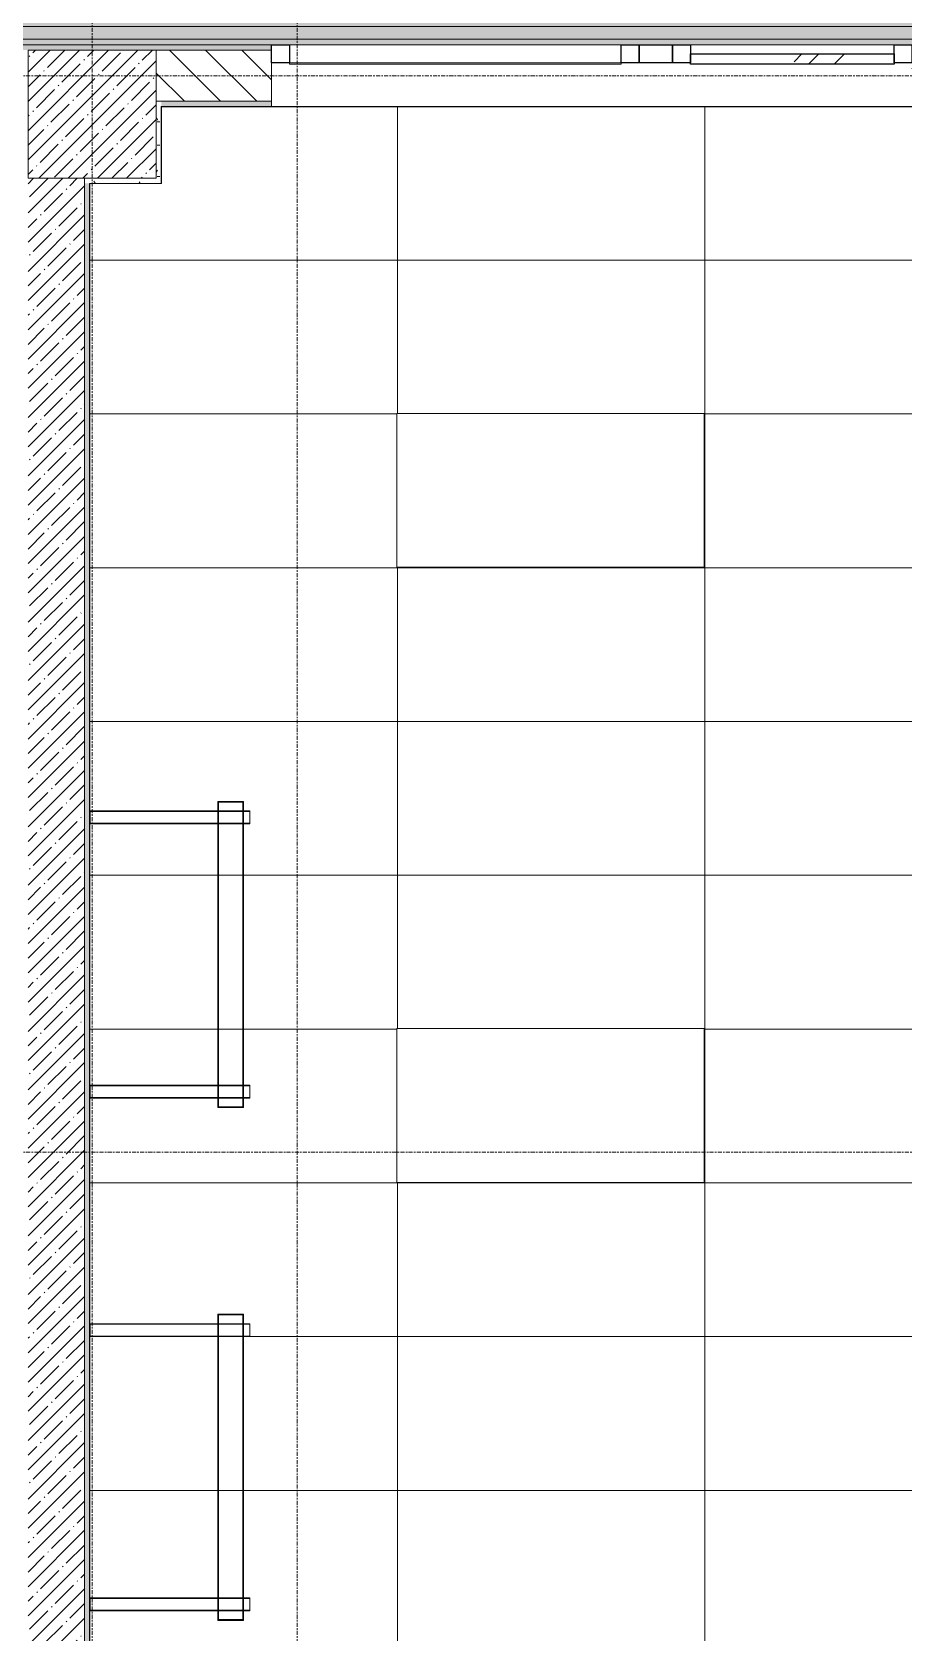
# Model space of a CAD drawing. Header units: millimetres. Extents: x 36059 to 234328, y -8553 to 29000.
# Drawn here: x 47425 to 50825, y 1728 to 7971 of the extents above; entities that cross this region are included whole.
import ezdxf

# ---------------------------------------------------------------- set-up
doc = ezdxf.new("R2010")
doc.units = ezdxf.units.MM
doc.linetypes.add('Осевая', pattern=[31.75, 6.35, -4.7625, 15.875, -4.7625])
for name, color, linetype, lineweight, true_color in [('A-ANNO-NOTE', 1, 'Continuous', 9, 0xff0000), ('A-CLNG-1', 7, 'Continuous', 9, 0xeaeaea), ('A-WALL-1', 7, 'Continuous', 9, 0x3c3c3c), ('A-WALL-FNSH-1', 7, 'Continuous', 9, 0x3c3c3c), ('E-LITE-EQPM-1', 7, 'Continuous', 9, 0xff8080), ('I-WALL-1', 7, 'Continuous', 9, 0x535353), ('S-COLS-1', 9, 'Continuous', 9, 0x808080), ('S-COLS-2', 7, 'Continuous', 9, 0x3c3c3c)]:
    doc.layers.add(name, color=color, linetype=linetype, lineweight=lineweight, true_color=true_color)
for name, color, linetype, lineweight in [('A-CLNG-PATT', 7, 'Continuous', 9), ('A-GLAZ-CURT', 7, 'Continuous', 9), ('A-GLAZ-CURT-1', 7, 'Continuous', 25), ('A-GLAZ-CWMG', 7, 'Continuous', 9), ('A-GLAZ-CWMG-1', 7, 'Continuous', 25), ('A-WALL', 7, 'Continuous', 9), ('I-WALL', 7, 'Continuous', 9), ('S-COLS', 7, 'Continuous', 9), ('Оси-2', 7, 'Осевая', 9)]:
    doc.layers.add(name, color=color, linetype=linetype, lineweight=lineweight)
doc.layers.add('A-CLNG-PATT-1', color=7, linetype='Continuous', lineweight=9, transparency=1)
pattern_1 = [(0, (0, 0), (121.92, 30.48), [10.058, -81.382, 10.058, -81.382, -487.68]), (0, (0, 0), (121.92, 30.48), [-182.88, 10.058, -172.822, 10.058, -81.382, -213.36]), (0, (0, 0), (121.92, 30.48), [-457.2, 10.058, -50.902, 10.058, -142.342]), (120, (45.72, 15.24), (-87.356454, 90.345817), [10.058, -81.382, 10.058, -81.382, -487.68]), (120, (45.72, 15.24), (-87.356454, 90.345817), [-182.88, 10.058, -172.822, 10.058, -81.382, -213.36]), (120, (45.72, 15.24), (-87.356454, 90.345817), [-457.2, 10.058, -50.902, 10.058, -142.342]), (240, (60.96, 76.2), (-34.563546, -120.825817), [10.058, -81.382, 10.058, -81.382, -487.68]), (240, (60.96, 76.2), (-34.563546, -120.825817), [-182.88, 10.058, -172.822, 10.058, -81.382, -213.36]), (240, (60.96, 76.2), (-34.563546, -120.825817), [-457.2, 10.058, -50.902, 10.058, -142.342])]

# ---------------------------------------------------------------- blocks, each defined once
blk = doc.blocks.new('BSC_Колонна _Прямоугольная - 500х500-V2-Сводный план потолка 3 этажа в осях 12-23')
at = {"layer": 'S-COLS-1'}
h = blk.add_hatch(dxfattribs=at)
h.set_pattern_fill('FP_3', color=256, style=0, pattern_type=2)
h.set_pattern_definition([(45, (-47660, -7650), (-57.02463, 57.02463), []), (45, (-47602.975, -7650), (-57.02463, 57.02463), [100.806, -20.161, 3.353, -16.808])])
h.paths.add_polyline_path([(-250, -250), (250, -250), (250, 250), (-250, 250)])
at = {"layer": 'S-COLS-2'}
for p, q in [((-250, 250), (250, 250)), ((-250, -250), (-250, 250)), ((250, 250), (250, -250)), ((250, -250), (-250, -250))]:
    blk.add_line(p, q, dxfattribs=at)
blk = doc.blocks.new('E220 IP40 _школа доски 1195-100 IP40 аналог 1-36_ - V1-E0-00270-60000-4001839 _ V2-A0-PR00-00_2_0017_25 _Призма стандарт_-27752235-Сводный план потолка 3 этажа в осях 12-23')
at = {"layer": 'E-LITE-EQPM-1'}
for p, q in [((48151, 3773.5), (48151, 4968.5)), ((48151, 4968.5), (48251, 4968.5)), ((48251, 4968.5), (48151, 4968.5)), ((48151, 4968.5), (48151, 3773.5)), ((48153, 3776.5), (48153, 4965.5)), ((48153, 4965.5), (48249, 4965.5)), ((48249, 4965.5), (48153, 4965.5)), ((48153, 4965.5), (48153, 3776.5)), ((48249, 4965.5), (48153, 4965.5)), ((48153, 4965.5), (48153, 3776.5)), ((48153, 3776.5), (48153, 4965.5)), ((48153, 4965.5), (48249, 4965.5)), ((48249, 4965.5), (48249, 3776.5)), ((48249, 3776.5), (48249, 4965.5)), ((48249, 3776.5), (48249, 4965.5)), ((48249, 4965.5), (48249, 3776.5)), ((48251, 4968.5), (48251, 3773.5)), ((48251, 3773.5), (48251, 4968.5)), ((48151, 4931), (47651, 4931)), ((47651, 4881), (47651, 4931)), ((47651, 4931), (47651, 4881)), ((47651, 4931), (47691, 4931)), ((47651, 4881), (48151, 4881)), ((47691, 4881), (47651, 4881)), ((47653, 4929), (48151, 4929)), ((47653, 4929), (47653, 4883)), ((47653, 4883), (47653, 4929)), ((47691, 4929), (47653, 4929)), ((47653, 4883), (48151, 4883)), ((47653, 4883), (47691, 4883)), ((47691, 4931), (48151, 4931)), ((47691, 4931), (47691, 4929)), ((47691, 4929), (47691, 4931)), ((47691, 4929), (48151, 4929)), ((47691, 4883), (48151, 4883)), ((47691, 4883), (47691, 4881)), ((47691, 4881), (47691, 4883)), ((47691, 4881), (48151, 4881)), ((48152.9, 4931), (48151, 4931)), ((48151, 4931), (48152.9, 4931)), ((48151, 4929), (48152.9, 4929)), ((48151, 4929), (48152.9, 4929)), ((48151, 4883), (48152.9, 4883)), ((48151, 4883), (48152.9, 4883)), ((48151, 4881), (48152.9, 4881)), ((48151, 4881), (48152.9, 4881)), ((48249, 4931), (48153, 4931)), ((48153, 4931), (48249, 4931)), ((48153, 4929), (48249, 4929)), ((48153, 4929), (48249, 4929)), ((48153, 4883), (48249, 4883)), ((48153, 4883), (48249, 4883)), ((48153, 4881), (48249, 4881)), ((48153, 4881), (48249, 4881)), ((48251, 4931), (48249.1, 4931)), ((48249.1, 4931), (48251, 4931)), ((48249.1, 4929), (48251, 4929)), ((48249.1, 4929), (48251, 4929)), ((48249.1, 4883), (48251, 4883)), ((48249.1, 4883), (48251, 4883)), ((48249.1, 4881), (48251, 4881)), ((48249.1, 4881), (48251, 4881)), ((48276, 4931), (48251, 4931)), ((48251, 4931), (48276, 4931)), ((48251, 4929), (48276, 4929)), ((48251, 4929), (48276, 4929)), ((48251, 4883), (48276, 4883)), ((48251, 4883), (48276, 4883)), ((48251, 4881), (48276, 4881)), ((48251, 4881), (48276, 4881)), ((48276, 4931), (48276, 4929)), ((48276, 4881), (48276, 4931)), ((48276, 4929), (48276, 4883)), ((48276, 4883), (48276, 4881)), ((48151.1, 3861), (47651, 3861)), ((47651, 3811), (47651, 3861)), ((47651, 3861), (47651, 3811)), ((47651, 3861), (47691, 3861)), ((47651, 3811), (48151.1, 3811)), ((47691, 3811), (47651, 3811)), ((47653, 3859), (48151.1, 3859)), ((47653, 3859), (47653, 3813)), ((47653, 3813), (47653, 3859)), ((47691, 3859), (47653, 3859)), ((47653, 3813), (48151.1, 3813)), ((47653, 3813), (47691, 3813)), ((47691, 3861), (48151.1, 3861)), ((47691, 3861), (47691, 3859)), ((47691, 3859), (47691, 3861)), ((47691, 3859), (48151.1, 3859)), ((47691, 3813), (48151.1, 3813)), ((47691, 3813), (47691, 3811)), ((47691, 3811), (47691, 3813)), ((47691, 3811), (48151.1, 3811)), ((48153, 3861), (48151.1, 3861)), ((48151.1, 3861), (48153, 3861)), ((48151.1, 3859), (48153, 3859)), ((48151.1, 3859), (48153, 3859)), ((48151.1, 3813), (48153, 3813)), ((48151.1, 3813), (48153, 3813)), ((48151.1, 3811), (48153, 3811)), ((48151.1, 3811), (48153, 3811)), ((48249, 3861), (48153, 3861)), ((48153, 3861), (48249, 3861)), ((48153, 3859), (48249, 3859)), ((48153, 3859), (48249, 3859)), ((48153, 3813), (48249, 3813)), ((48153, 3813), (48249, 3813)), ((48153, 3811), (48249, 3811)), ((48153, 3811), (48249, 3811)), ((48250.9, 3861), (48249, 3861)), ((48249, 3861), (48250.9, 3861)), ((48249, 3859), (48250.9, 3859)), ((48249, 3859), (48250.9, 3859)), ((48249, 3813), (48250.9, 3813)), ((48249, 3813), (48250.9, 3813)), ((48249, 3811), (48250.9, 3811)), ((48249, 3811), (48250.9, 3811)), ((48276, 3861), (48250.9, 3861)), ((48250.9, 3861), (48276, 3861)), ((48250.9, 3859), (48276, 3859)), ((48250.9, 3859), (48276, 3859)), ((48250.9, 3813), (48276, 3813)), ((48250.9, 3813), (48276, 3813)), ((48250.9, 3811), (48276, 3811)), ((48250.9, 3811), (48276, 3811)), ((48276, 3861), (48276, 3859)), ((48276, 3811), (48276, 3861)), ((48276, 3859), (48276, 3813)), ((48276, 3813), (48276, 3811)), ((48251, 3773.5), (48151, 3773.5)), ((48151, 3773.5), (48251, 3773.5)), ((48249, 3776.5), (48153, 3776.5)), ((48153, 3776.5), (48249, 3776.5)), ((48153, 3776.5), (48249, 3776.5)), ((48249, 3776.5), (48153, 3776.5))]:
    blk.add_line(p, q, dxfattribs=at)
blk = doc.blocks.new('Рассеиватель E220 - V2-A0-PR00-00_2_0016_25 Призма стандарт-27752360-Сводный план потолка 3 этажа в осях 12-23')
at = {"layer": 'E-LITE-EQPM-1'}
for p, q in [((-594.5, -48), (-594.5, 48)), ((-594.5, 48), (594.5, 48)), ((594.5, 48), (-594.5, 48)), ((-594.5, 48), (-594.5, -48)), ((594.5, 48), (594.5, -48)), ((594.5, -48), (594.5, 48)), ((594.5, -48), (-594.5, -48)), ((-594.5, -48), (594.5, -48))]:
    blk.add_line(p, q, dxfattribs=at)
blk = doc.blocks.new('E220 IP40 _школа доски 1195-100 IP40 аналог 1-36_ - V1-E0-00270-60000-4001839 _ V2-A0-PR00-00_2_0017_25 _Призма стандарт_-V47-Сводный план потолка 3 этажа в осях 12-23')
at = {"layer": 'E-LITE-EQPM-1'}
for p, q in [((48151, 1773), (48151, 2968)), ((48151, 2968), (48251, 2968)), ((48251, 2968), (48151, 2968)), ((48151, 2968), (48151, 1773)), ((48153, 1776), (48153, 2965)), ((48153, 2965), (48249, 2965)), ((48249, 2965), (48153, 2965)), ((48153, 2965), (48153, 1776)), ((48249, 2965), (48153, 2965)), ((48153, 2965), (48153, 1776)), ((48153, 1776), (48153, 2965)), ((48153, 2965), (48249, 2965)), ((48249, 2965), (48249, 1776)), ((48249, 1776), (48249, 2965)), ((48249, 1776), (48249, 2965)), ((48249, 2965), (48249, 1776)), ((48251, 2968), (48251, 1773)), ((48251, 1773), (48251, 2968)), ((48151, 2930.5), (47651, 2930.5)), ((47651, 2880.5), (47651, 2930.5)), ((47651, 2930.5), (47651, 2880.5)), ((47651, 2930.5), (47691, 2930.5)), ((47651, 2880.5), (48151, 2880.5)), ((47691, 2880.5), (47651, 2880.5)), ((47653, 2928.5), (48151, 2928.5)), ((47653, 2928.5), (47653, 2882.5)), ((47653, 2882.5), (47653, 2928.5)), ((47691, 2928.5), (47653, 2928.5)), ((47653, 2882.5), (48151, 2882.5)), ((47653, 2882.5), (47691, 2882.5)), ((47691, 2930.5), (48151, 2930.5)), ((47691, 2930.5), (47691, 2928.5)), ((47691, 2928.5), (47691, 2930.5)), ((47691, 2928.5), (48151, 2928.5)), ((47691, 2882.5), (48151, 2882.5)), ((47691, 2882.5), (47691, 2880.5)), ((47691, 2880.5), (47691, 2882.5)), ((47691, 2880.5), (48151, 2880.5)), ((48152.9, 2930.5), (48151, 2930.5)), ((48151, 2930.5), (48152.9, 2930.5)), ((48151, 2928.5), (48152.9, 2928.5)), ((48151, 2928.5), (48152.9, 2928.5)), ((48151, 2882.5), (48152.9, 2882.5)), ((48151, 2882.5), (48152.9, 2882.5)), ((48151, 2880.5), (48152.9, 2880.5)), ((48151, 2880.5), (48152.9, 2880.5)), ((48249, 2930.5), (48153, 2930.5)), ((48153, 2930.5), (48249, 2930.5)), ((48153, 2928.5), (48249, 2928.5)), ((48153, 2928.5), (48249, 2928.5)), ((48153, 2882.5), (48249, 2882.5)), ((48153, 2882.5), (48249, 2882.5)), ((48153, 2880.5), (48249, 2880.5)), ((48153, 2880.5), (48249, 2880.5)), ((48251, 2930.5), (48249.1, 2930.5)), ((48249.1, 2930.5), (48251, 2930.5)), ((48249.1, 2928.5), (48251, 2928.5)), ((48249.1, 2928.5), (48251, 2928.5)), ((48249.1, 2882.5), (48251, 2882.5)), ((48249.1, 2882.5), (48251, 2882.5)), ((48249.1, 2880.5), (48251, 2880.5)), ((48249.1, 2880.5), (48251, 2880.5)), ((48276, 2930.5), (48251, 2930.5)), ((48251, 2930.5), (48276, 2930.5)), ((48251, 2928.5), (48276, 2928.5)), ((48251, 2928.5), (48276, 2928.5)), ((48251, 2882.5), (48276, 2882.5)), ((48251, 2882.5), (48276, 2882.5)), ((48251, 2880.5), (48276, 2880.5)), ((48251, 2880.5), (48276, 2880.5)), ((48276, 2930.5), (48276, 2928.5)), ((48276, 2880.5), (48276, 2930.5)), ((48276, 2928.5), (48276, 2882.5)), ((48276, 2882.5), (48276, 2880.5)), ((48151.1, 1860.5), (47651, 1860.5)), ((47651, 1810.5), (47651, 1860.5)), ((47651, 1860.5), (47651, 1810.5)), ((47651, 1860.5), (47691, 1860.5)), ((47651, 1810.5), (48151.1, 1810.5)), ((47691, 1810.5), (47651, 1810.5)), ((47653, 1858.5), (48151.1, 1858.5)), ((47653, 1858.5), (47653, 1812.5)), ((47653, 1812.5), (47653, 1858.5)), ((47691, 1858.5), (47653, 1858.5)), ((47653, 1812.5), (48151.1, 1812.5)), ((47653, 1812.5), (47691, 1812.5)), ((47691, 1860.5), (48151.1, 1860.5)), ((47691, 1860.5), (47691, 1858.5)), ((47691, 1858.5), (47691, 1860.5)), ((47691, 1858.5), (48151.1, 1858.5)), ((47691, 1812.5), (48151.1, 1812.5)), ((47691, 1812.5), (47691, 1810.5)), ((47691, 1810.5), (47691, 1812.5)), ((47691, 1810.5), (48151.1, 1810.5)), ((48153, 1860.5), (48151.1, 1860.5)), ((48151.1, 1860.5), (48153, 1860.5)), ((48151.1, 1858.5), (48153, 1858.5)), ((48151.1, 1858.5), (48153, 1858.5)), ((48151.1, 1812.5), (48153, 1812.5)), ((48151.1, 1812.5), (48153, 1812.5)), ((48151.1, 1810.5), (48153, 1810.5)), ((48151.1, 1810.5), (48153, 1810.5)), ((48249, 1860.5), (48153, 1860.5)), ((48153, 1860.5), (48249, 1860.5)), ((48153, 1858.5), (48249, 1858.5)), ((48153, 1858.5), (48249, 1858.5)), ((48153, 1812.5), (48249, 1812.5)), ((48153, 1812.5), (48249, 1812.5)), ((48153, 1810.5), (48249, 1810.5)), ((48153, 1810.5), (48249, 1810.5)), ((48250.9, 1860.5), (48249, 1860.5)), ((48249, 1860.5), (48250.9, 1860.5)), ((48249, 1858.5), (48250.9, 1858.5)), ((48249, 1858.5), (48250.9, 1858.5)), ((48249, 1812.5), (48250.9, 1812.5)), ((48249, 1812.5), (48250.9, 1812.5)), ((48249, 1810.5), (48250.9, 1810.5)), ((48249, 1810.5), (48250.9, 1810.5)), ((48276, 1860.5), (48250.9, 1860.5)), ((48250.9, 1860.5), (48276, 1860.5)), ((48250.9, 1858.5), (48276, 1858.5)), ((48250.9, 1858.5), (48276, 1858.5)), ((48250.9, 1812.5), (48276, 1812.5)), ((48250.9, 1812.5), (48276, 1812.5)), ((48250.9, 1810.5), (48276, 1810.5)), ((48250.9, 1810.5), (48276, 1810.5)), ((48276, 1860.5), (48276, 1858.5)), ((48276, 1810.5), (48276, 1860.5)), ((48276, 1858.5), (48276, 1812.5)), ((48276, 1812.5), (48276, 1810.5)), ((48251, 1773), (48151, 1773)), ((48151, 1773), (48251, 1773)), ((48249, 1776), (48153, 1776)), ((48153, 1776), (48249, 1776)), ((48153, 1776), (48249, 1776)), ((48249, 1776), (48153, 1776))]:
    blk.add_line(p, q, dxfattribs=at)
blk = doc.blocks.new('Прямоугольный импост - 50 x 70 мм-31700031-Сводный план потолка 3 этажа в осях 12-23')
at = {"layer": 'A-GLAZ-CWMG-1'}
for p, q in [((0, 35), (-70, 35)), ((-70, 35), (-70, -35)), ((0, -35), (0, 35)), ((-70, -35), (0, -35))]:
    blk.add_line(p, q, dxfattribs=at)
blk = doc.blocks.new('Прямоугольный импост - 50 x 70 мм-31720913-Сводный план потолка 3 этажа в осях 12-23')
at = {"layer": 'A-GLAZ-CWMG'}
blk.add_line((41265, 7920), (42060, 7920), dxfattribs=at)
blk = doc.blocks.new('Системная панель - Стемалит - 40мм-32257327-Сводный план потолка 3 этажа в осях 12-23')
at = {"layer": 'A-GLAZ-CURT-1'}
for p, q in [((-65, -35), (-65, 35)), ((-65, 35), (65, 35)), ((65, 35), (65, -35)), ((65, -35), (-65, -35))]:
    blk.add_line(p, q, dxfattribs=at)
blk = doc.blocks.new('Прямоугольный импост - 50 x 70 мм-31687886-Сводный план потолка 3 этажа в осях 12-23')
at = {"layer": 'A-GLAZ-CWMG-1'}
for p, q in [((35, 35), (-35, 35)), ((-35, 35), (-35, -35)), ((35, -35), (35, 35)), ((-35, -35), (35, -35))]:
    blk.add_line(p, q, dxfattribs=at)
blk = doc.blocks.new('Системная панель - Стекло - 40мм-32257328-Сводный план потолка 3 этажа в осях 12-23')
at = {"layer": 'A-GLAZ-CURT'}
for p, q in [((-647.5, -40), (-647.5, -35)), ((-647.5, -40), (647.5, -40)), ((647.5, -35), (647.5, -40))]:
    blk.add_line(p, q, dxfattribs=at)
blk = doc.blocks.new('Прямоугольный импост - 50 x 70 мм-31701779-Сводный план потолка 3 этажа в осях 12-23')
at = {"layer": 'A-GLAZ-CWMG-1'}
for p, q in [((-70, 35), (0, 35)), ((-70, -35), (-70, 35)), ((0, 35), (0, -35)), ((0, -35), (-70, -35))]:
    blk.add_line(p, q, dxfattribs=at)
blk = doc.blocks.new('Прямоугольный импост - 50 x 70 мм-31693698-Сводный план потолка 3 этажа в осях 12-23')
at = {"layer": 'A-GLAZ-CWMG'}
for p, q in [((39700, 7920), (40995, 7920)), ((39700, 7850), (40995, 7850))]:
    blk.add_line(p, q, dxfattribs=at)
blk = doc.blocks.new('Системная панель - Стекло - 40мм-V54-Сводный план потолка 3 этажа в осях 12-23')
at = {"layer": 'A-GLAZ-CURT'}
h = blk.add_hatch(dxfattribs=at)
h.set_pattern_fill('FP_78', color=256, style=0, pattern_type=2)
h.set_pattern_definition([(45, (-50492.5, -7785), (-282.8427, 282.8427), [200, -600]), (45, (-50692.5, -7885), (-282.8427, 282.8427), [600, -200]), (45, (-50292.5, -7985), (-282.8427, 282.8427), [200, -600])])
h.paths.add_polyline_path([(397.5, -40), (397.5, 0), (-397.5, 0), (-397.5, -40)])
at = {"layer": 'A-GLAZ-CURT-1'}
for p, q in [((-397.5, -40), (-397.5, 0)), ((-397.5, 0), (397.5, 0)), ((397.5, 0), (397.5, -40)), ((397.5, -40), (-397.5, -40))]:
    blk.add_line(p, q, dxfattribs=at)
blk = doc.blocks.new('Прямоугольный импост - 50 x 70 мм-31702100-Сводный план потолка 3 этажа в осях 12-23')
at = {"layer": 'A-GLAZ-CWMG-1'}
for p, q in [((35, 35), (-35, 35)), ((-35, 35), (-35, -35)), ((35, -35), (35, 35)), ((-35, -35), (35, -35))]:
    blk.add_line(p, q, dxfattribs=at)

msp = doc.modelspace()

# ---------------------------------------------------------------- hatches: boundary and pattern name
at = {"layer": 'A-CLNG-PATT'}
h = msp.add_hatch(dxfattribs=at)
h.set_pattern_fill('FP_73', color=256, style=0, pattern_type=2)
h.set_pattern_definition([(0, (57110, 9792.5), (0, -50), [])])
h.paths.add_polyline_path([(74079, 7921), (74079, 8301), (75459, 8301), (75459, 10879.5), (74019.7, 10879.5), (74019.7, 10869), (70153.5, 10869), (70153.5, 10879.5), (70151, 10879.5), (70151, 10869), (66296, 10869), (66296, 10879.5), (61939, 10879.5), (61939, 11349), (61381, 11349), (61381, 10879), (42401, 10879), (42401, 10209), (38761, 10209), (38761, 7921), (68010, 7921), (68010, 7940), (68110, 7940), (68110, 7921), (68760, 7921), (68760, 7940), (68860, 7940), (68860, 7921), (73204.2, 7921)])
h.paths.add_polyline_path([(38945.9, 8867), (38899.1, 8878.5), (38856.4, 8900.9), (38820.3, 8932.9), (38792.9, 8972.6), (38775.8, 9017.6), (38770, 9065.5), (38775.8, 9113.4), (38792.9, 9158.4), (38820.3, 9198.1), (38856.4, 9230.1), (38899.1, 9252.5), (38945.9, 9264), (38994.1, 9264), (39040.9, 9252.5), (39083.6, 9230.1), (39119.7, 9198.1), (39147.1, 9158.4), (39164.2, 9113.4), (39170, 9065.5), (39164.2, 9017.6), (39147.1, 8972.6), (39119.7, 8932.9), (39083.6, 8900.9), (39040.9, 8878.5), (38991.1, 8867)])
h = msp.add_hatch(dxfattribs=at)
h.set_pattern_fill('FP_76', color=256, style=0, pattern_type=2)
h.set_pattern_definition([(0, (47651, 6479.5), (0, 600), []), (90, (47651, 6479.5), (-1200, 7e-14), [])])
h.paths.add_polyline_path([(56388, 421), (56540.7, 421), (56539.7, 7049), (55202, 7050), (55202, 7652), (53718, 7652), (53718, 7050), (51890, 7050), (51890, 7680), (47930, 7680), (47930, 7380), (47650, 7380), (47650, 421), (55733.7, 421)])
h.paths.add_polyline_path([(54849, 1082), (53649, 1082), (53649, 1682.2), (54849, 1682.2), (54849, 1116.3)])
h.paths.add_polyline_path([(51249, 1082), (51249, 1682.2), (52449, 1682.2), (52449, 1082), (51366.1, 1082)])
h.paths.add_polyline_path([(50049, 1082), (48849, 1082), (48849, 1682.2), (50049, 1682.2), (50049, 1116.3)])
h.paths.add_polyline_path([(53649, 3482), (53649, 4082.2), (54849, 4082.2), (54849, 3482)])
h.paths.add_polyline_path([(51249, 3482), (51249, 4082.2), (52449, 4082.2), (52449, 3482)])
h.paths.add_polyline_path([(50049, 3482), (48849, 3482), (48849, 4082.2), (50049, 4082.2)])
h.paths.add_polyline_path([(53649, 5882), (53649, 6482.2), (54849, 6482.2), (54849, 5882)])
h.paths.add_polyline_path([(52449, 5882), (51249, 5882), (51249, 6482.2), (52449, 6482.2)])
h.paths.add_polyline_path([(49910.2, 5882), (48849, 5882), (48849, 6482.2), (50049, 6482.2), (50049, 5882)])
at = {"layer": 'A-CLNG-PATT-1'}
h = msp.add_hatch(color=256, dxfattribs=at)
h.paths.add_polyline_path([(74079, 7921), (74079, 8301), (75459, 8301), (75459, 10879.5), (74019.7, 10879.5), (74019.7, 10869), (70153.5, 10869), (70153.5, 10879.5), (70151, 10879.5), (70151, 10869), (66296, 10869), (66296, 10879.5), (61939, 10879.5), (61939, 11349), (61381, 11349), (61381, 10879), (42401, 10879), (42401, 10209), (38761, 10209), (38761, 7921), (68010, 7921), (68010, 7940), (68110, 7940), (68110, 7921), (68760, 7921), (68760, 7940), (68860, 7940), (68860, 7921), (73204.2, 7921)])
h.paths.add_polyline_path([(38945.9, 8867), (38899.1, 8878.5), (38856.4, 8900.9), (38820.3, 8932.9), (38792.9, 8972.6), (38775.8, 9017.6), (38770, 9065.5), (38775.8, 9113.4), (38792.9, 9158.4), (38820.3, 9198.1), (38856.4, 9230.1), (38899.1, 9252.5), (38945.9, 9264), (38994.1, 9264), (39040.9, 9252.5), (39083.6, 9230.1), (39119.7, 9198.1), (39147.1, 9158.4), (39164.2, 9113.4), (39170, 9065.5), (39164.2, 9017.6), (39147.1, 8972.6), (39119.7, 8932.9), (39083.6, 8900.9), (39040.9, 8878.5), (38991.1, 8867)])
at = {"layer": 'I-WALL'}
h = msp.add_hatch(dxfattribs=at)
h.set_pattern_fill('FP_65', color=256, style=0, pattern_type=2)
h.set_pattern_definition(pattern_1)
h.paths.add_polyline_path([(74100, 7900), (74100, 7920), (73705, 7920), (73705, 7900)])
h.paths.add_polyline_path([(71748.3, 7900), (72305, 7900), (72305, 7920), (71660, 7920), (71660, 7900)])
h.paths.add_polyline_path([(70292.4, 7900), (70710, 7900), (70710, 7920), (69360, 7920), (69360, 7900)])
h.paths.add_polyline_path([(68260, 7900), (68260, 7920), (66860, 7920), (66860, 7900), (68110, 7900)])
h.paths.add_polyline_path([(65910, 7900), (65910, 7920), (60470, 7920), (60470, 7900), (65410, 7900)])
h.paths.add_polyline_path([(57970, 7900), (57970, 7920), (50859.9, 7920), (50859.9, 7900), (57189.6, 7900)])
h.paths.add_polyline_path([(48359.9, 7900), (48359.9, 7920), (42130, 7920), (42130, 7900), (47910, 7900)])
h.paths.add_polyline_path([(39630, 7900), (39630, 7920), (38760, 7920), (38760, 7900), (39040, 7900)])
h = msp.add_hatch(dxfattribs=at)
h.set_pattern_fill('FP_21', color=256, style=0, pattern_type=2)
h.set_pattern_definition([(135, (0, 0), (-70.71068, -70.71068), [])])
h.paths.add_polyline_path([(51910, 7700), (51910, 7900), (50860, 7900), (50860, 7700), (51890, 7700)])
h.paths.add_polyline_path([(47930, 7700), (48360, 7700), (48360, 7900), (47910, 7900), (47910, 7700)])
h = msp.add_hatch(dxfattribs=at)
h.set_pattern_fill('FP_65', color=256, style=0, pattern_type=2)
h.set_pattern_definition(pattern_1)
h.paths.add_polyline_path([(47910, 7380), (47930, 7380), (47930, 7700), (47910, 7700), (47910, 7400)])
h = msp.add_hatch(dxfattribs=at)
h.set_pattern_fill('FP_65', color=256, style=0, pattern_type=2)
h.set_pattern_definition(pattern_1)
h.paths.add_polyline_path([(51890, 7680), (51890, 7700), (50860, 7700), (50860, 7680), (51366.1, 7680)])
h.paths.add_polyline_path([(48360, 7680), (48360, 7700), (47930, 7700), (47931, 7680)])
h = msp.add_hatch(dxfattribs=at)
h.set_pattern_fill('FP_17', color=256, style=0, pattern_type=2)
h.set_pattern_definition([(45, (0, 0), (-57.02463, 57.02463), []), (45, (57.025, 0), (-57.02463, 57.02463), [100.806, -20.161, 3.353, -16.808])])
h.paths.add_polyline_path([(47410, 400), (47630, 400), (47630, 7400), (47410, 7400), (47410, 1116.3)])
h = msp.add_hatch(dxfattribs=at)
h.set_pattern_fill('FP_65', color=256, style=0, pattern_type=2)
h.set_pattern_definition(pattern_1)
h.paths.add_polyline_path([(47651, 7380), (47910, 7380), (47910, 7400), (47630, 7400), (47630, 7380), (47650, 7380)])
h = msp.add_hatch(dxfattribs=at)
h.set_pattern_fill('FP_65', color=256, style=0, pattern_type=2)
h.set_pattern_definition(pattern_1)
h.paths.add_polyline_path([(47630, 400), (47650, 400), (47650, 7380), (47630, 7380), (47630, 1116.3)])

# ---------------------------------------------------------------- linework, layer by layer
at = {"layer": 'A-ANNO-NOTE'}
for p, q in [((48849, 5882), (48849, 6482)), ((48849, 6482), (50049, 6482)), ((50049, 6482), (50049, 5882)), ((50049, 5882), (48849, 5882)), ((48849, 3482), (48849, 4082)), ((48849, 4082), (50049, 4082)), ((50049, 4082), (50049, 3482)), ((50049, 3482), (48849, 3482))]:
    msp.add_line(p, q, dxfattribs=at)
at = {"layer": 'A-CLNG-1'}
for p, q in [((38761, 7921), (66860, 7921)), ((48849, 5882), (48849, 6482.2)), ((48849, 6482.2), (50049, 6482.2)), ((50049, 6482.2), (50049, 5882)), ((50049, 5882), (48849, 5882)), ((48849, 3482), (48849, 4082.2)), ((48849, 4082.2), (50049, 4082.2)), ((50049, 4082.2), (50049, 3482)), ((50049, 3482), (48849, 3482))]:
    msp.add_line(p, q, dxfattribs=at)
at = {"layer": 'A-WALL'}
for p, q in [((47910, 7700), (48360, 7700)), ((47930, 7680), (47930, 7380)), ((47930, 7680), (48360, 7680)), ((47931, 7679), (47931, 7680)), ((47630, 400), (47630, 7400)), ((47650, 420), (47650, 7380)), ((47650, 7380), (47910, 7380))]:
    msp.add_line(p, q, dxfattribs=at)
at = {"layer": 'A-WALL-1'}
for p, q in [((48360, 7900), (47910, 7900)), ((48359.9, 7920), (48359.9, 7900)), ((48360, 7900), (48360, 7680))]:
    msp.add_line(p, q, dxfattribs=at)
at = {"layer": 'A-WALL-FNSH-1'}
for p, q in [((48360, 7920), (42130, 7920)), ((48360, 7921), (48360, 7920)), ((47931, 7679), (47931, 7379)), ((51889, 7679), (47931, 7679)), ((47651, 7379), (47651, 421)), ((47931, 7379), (47651, 7379)), ((47910, 7380), (47930, 7380))]:
    msp.add_line(p, q, dxfattribs=at)
at = {"layer": 'I-WALL-1'}
msp.add_line((48360, 7680), (50860, 7680), dxfattribs=at)
at = {"layer": 'Оси-2'}
for p, q in [((47660, 593.7), (47660, 24898.1)), ((48460, 593.7), (48460, 24898.1)), ((39359.2, 7800), (82200, 7800)), ((39359.2, 3600), (82200, 3600))]:
    msp.add_line(p, q, dxfattribs=at)

# ---------------------------------------------------------------- block references
at = {"layer": 'A-GLAZ-CURT'}
for name, p in [('Системная панель - Стемалит - 40мм-32257327-Сводный план потолка 3 этажа в осях 12-23', (49860, 7885)), ('Системная панель - Стекло - 40мм-V54-Сводный план потолка 3 этажа в осях 12-23', (50392.5, 7885)), ('Системная панель - Стекло - 40мм-32257328-Сводный план потолка 3 этажа в осях 12-23', (49077.5, 7885))]:
    msp.add_blockref(name, p, dxfattribs=at)
at = {"layer": 'A-GLAZ-CWMG', "rotation": 180}
msp.add_blockref('Прямоугольный импост - 50 x 70 мм-31701779-Сводный план потолка 3 этажа в осях 12-23', (48360, 7885), dxfattribs=at)
at = {"layer": 'A-GLAZ-CWMG'}
for name in ['Прямоугольный импост - 50 x 70 мм-31693698-Сводный план потолка 3 этажа в осях 12-23', 'Прямоугольный импост - 50 x 70 мм-31720913-Сводный план потолка 3 этажа в осях 12-23']:
    msp.add_blockref(name, (8730, 0), dxfattribs=at)
at = {"layer": 'A-GLAZ-CWMG', "extrusion": (0, 0, -1), "rotation": 180}
for name, p in [('Прямоугольный импост - 50 x 70 мм-31687886-Сводный план потолка 3 этажа в осях 12-23', (-49760, 7885)), ('Прямоугольный импост - 50 x 70 мм-31702100-Сводный план потолка 3 этажа в осях 12-23', (-49960, 7885)), ('Прямоугольный импост - 50 x 70 мм-31700031-Сводный план потолка 3 этажа в осях 12-23', (-50860, 7885))]:
    msp.add_blockref(name, p, dxfattribs=at)
at = {"layer": 'E-LITE-EQPM-1'}
for name in ['E220 IP40 _школа доски 1195-100 IP40 аналог 1-36_ - V1-E0-00270-60000-4001839 _ V2-A0-PR00-00_2_0017_25 _Призма стандарт_-27752235-Сводный план потолка 3 этажа в осях 12-23', 'E220 IP40 _школа доски 1195-100 IP40 аналог 1-36_ - V1-E0-00270-60000-4001839 _ V2-A0-PR00-00_2_0017_25 _Призма стандарт_-V47-Сводный план потолка 3 этажа в осях 12-23']:
    msp.add_blockref(name, (0, 0), dxfattribs=at)
for p, rotation in [((48201, 4371), 89.9999999999999), ((48201, 2370.5), 89.99999999999993)]:
    msp.add_blockref('Рассеиватель E220 - V2-A0-PR00-00_2_0016_25 Призма стандарт-27752360-Сводный план потолка 3 этажа в осях 12-23', p, dxfattribs=dict(at, rotation=rotation))
at = {"layer": 'S-COLS'}
msp.add_blockref('BSC_Колонна _Прямоугольная - 500х500-V2-Сводный план потолка 3 этажа в осях 12-23', (47660, 7650), dxfattribs=at)

doc.saveas('drawing.dxf')
